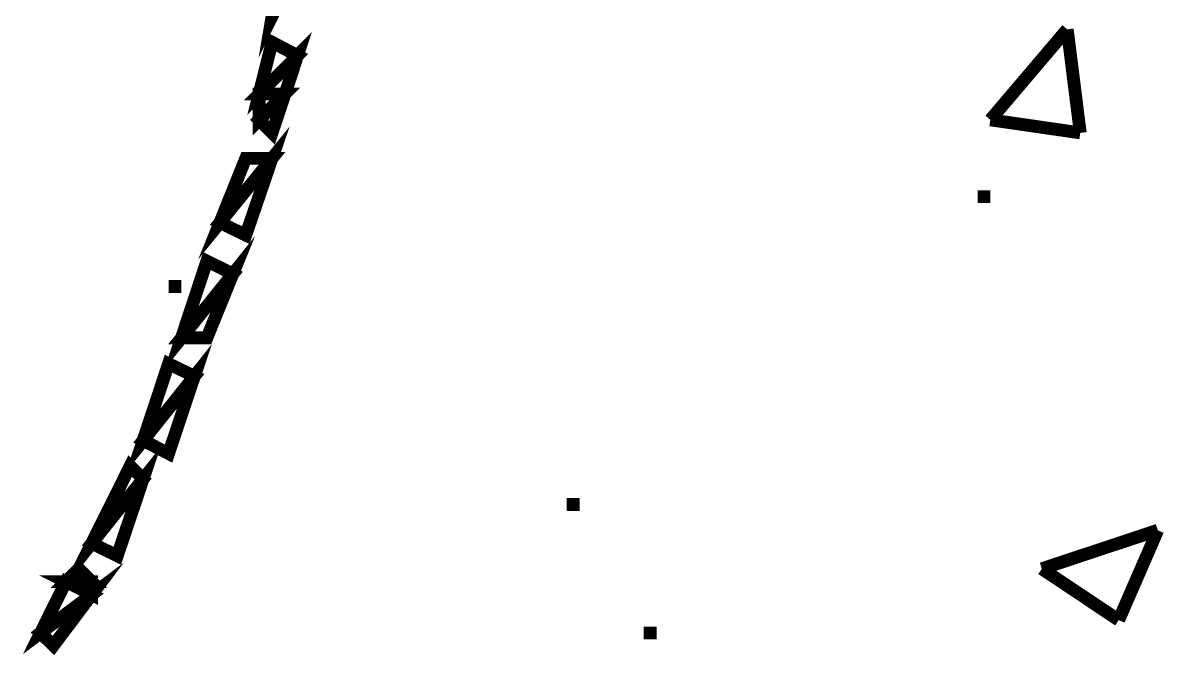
# Model space of a CAD drawing. Header units: metres. Extents: x -593 to 248, y 430 to 1024.
# Drawn here: x -248.626 to -244.856, y 488.754 to 490.841 of the extents above; entities that cross this region are included whole.
import ezdxf

# ---------------------------------------------------------------- set-up
doc = ezdxf.new("R2010")
doc.units = ezdxf.units.M
doc.header["$MEASUREMENT"] = 0
doc.layers.add('C00-00-00-BLACK', color=7, linetype='Continuous')
doc.layers.add('C00-FF-00', color=3, linetype='Continuous')

msp = doc.modelspace()

# ---------------------------------------------------------------- linework, layer by layer
at = {"layer": 'C00-00-00-BLACK', "const_width": 0.0423}
for points in [[(-245.4298, 490.5212), (-245.1758, 490.82)], [(-245.1328, 490.4782), (-245.1758, 490.82)], [(-245.4298, 490.5212), (-245.1328, 490.4782)], [(-245.4718, 490.2676), (-245.4298, 490.2676)], [(-248.1442, 489.9713), (-248.1015, 489.9713)], [(-246.8294, 489.2519), (-246.7867, 489.2519)], [(-245.2598, 489.0396), (-244.8768, 489.1666)], [(-245.0058, 488.8702), (-244.8768, 489.1666)], [(-245.2598, 489.0396), (-245.0058, 488.8702)], [(-246.5747, 488.8276), (-246.532, 488.8276)]]:
    msp.add_lwpolyline(points, dxfattribs=at)
at = {"layer": 'C00-FF-00', "const_width": 0.0423}
for points in [[(-247.8024, 490.8627), (-247.6757, 491.1164), (-247.7597, 491.1164), (-247.8024, 490.8627)], [(-247.7597, 490.6066), (-247.8451, 490.6066), (-247.7184, 490.7333), (-247.7597, 490.6066)], [(-247.8451, 490.6066), (-247.7184, 490.7333), (-247.8024, 490.7774), (-247.8451, 490.6066)], [(-247.8024, 490.4782), (-247.8451, 490.5212), (-247.7597, 490.6066), (-247.8024, 490.4782)], [(-247.8451, 490.5212), (-247.7597, 490.6066), (-247.8451, 490.6066), (-247.8451, 490.5212)], [(-247.8892, 490.1406), (-247.9746, 490.1822), (-247.8024, 490.3942), (-247.8892, 490.1406)], [(-247.9746, 490.1822), (-247.8024, 490.3942), (-247.8892, 490.3942), (-247.9746, 490.1822)], [(-248.0176, 489.8016), (-248.1015, 489.8016), (-247.9319, 490.0125), (-248.0176, 489.8016)], [(-248.1015, 489.8016), (-247.9319, 490.0125), (-248.0176, 490.0552), (-248.1015, 489.8016)], [(-248.1442, 489.4199), (-248.2282, 489.4629), (-248.0589, 489.6749), (-248.1442, 489.4199)], [(-248.2282, 489.4629), (-248.0589, 489.6749), (-248.1442, 489.7162), (-248.2282, 489.4629)], [(-248.3979, 489.1239), (-248.2282, 489.3359), (-248.2709, 489.3786), (-248.3979, 489.1239)], [(-248.3136, 489.0823), (-248.3979, 489.1239), (-248.2282, 489.3359), (-248.3136, 489.0823)], [(-248.5245, 488.7863), (-248.5672, 488.8276), (-248.3979, 488.9542), (-248.5245, 488.7863)], [(-248.4833, 488.9969), (-248.3979, 488.9969), (-248.4406, 489.0396), (-248.4833, 488.9969)], [(-248.5672, 488.8276), (-248.3979, 488.9542), (-248.4833, 488.9969), (-248.5672, 488.8276)], [(-248.3979, 488.9542), (-248.4833, 488.9969), (-248.3979, 488.9969), (-248.3979, 488.9542)]]:
    msp.add_lwpolyline(points, close=True, dxfattribs=at)
at = {"layer": 'C00-FF-00'}
for points in [[(-247.8451, 490.6066), (-247.7184, 490.7333), (-247.8024, 490.7774), (-247.8451, 490.6066)], [(-247.7597, 490.6066), (-247.8451, 490.6066), (-247.7184, 490.7333), (-247.7597, 490.6066)], [(-247.8024, 490.4782), (-247.8451, 490.5212), (-247.7597, 490.6066), (-247.8024, 490.4782)], [(-247.8451, 490.5212), (-247.7597, 490.6066), (-247.8451, 490.6066), (-247.8451, 490.5212)], [(-247.8892, 490.1406), (-247.9746, 490.1822), (-247.8024, 490.3942), (-247.8892, 490.1406)], [(-247.9746, 490.1822), (-247.8024, 490.3942), (-247.8892, 490.3942), (-247.9746, 490.1822)], [(-248.1015, 489.8016), (-247.9319, 490.0125), (-248.0176, 490.0552), (-248.1015, 489.8016)], [(-248.0176, 489.8016), (-248.1015, 489.8016), (-247.9319, 490.0125), (-248.0176, 489.8016)], [(-248.2282, 489.4629), (-248.0589, 489.6749), (-248.1442, 489.7162), (-248.2282, 489.4629)], [(-248.1442, 489.4199), (-248.2282, 489.4629), (-248.0589, 489.6749), (-248.1442, 489.4199)], [(-248.3979, 489.1239), (-248.2282, 489.3359), (-248.2709, 489.3786), (-248.3979, 489.1239)], [(-248.3136, 489.0823), (-248.3979, 489.1239), (-248.2282, 489.3359), (-248.3136, 489.0823)], [(-248.4833, 488.9969), (-248.3979, 488.9969), (-248.4406, 489.0396), (-248.4833, 488.9969)], [(-248.5672, 488.8276), (-248.3979, 488.9542), (-248.4833, 488.9969), (-248.5672, 488.8276)], [(-248.3979, 488.9542), (-248.4833, 488.9969), (-248.3979, 488.9969), (-248.3979, 488.9542)], [(-248.5245, 488.7863), (-248.5672, 488.8276), (-248.3979, 488.9542), (-248.5245, 488.7863)]]:
    msp.add_lwpolyline(points, close=True, dxfattribs=at)

doc.saveas('drawing.dxf')
